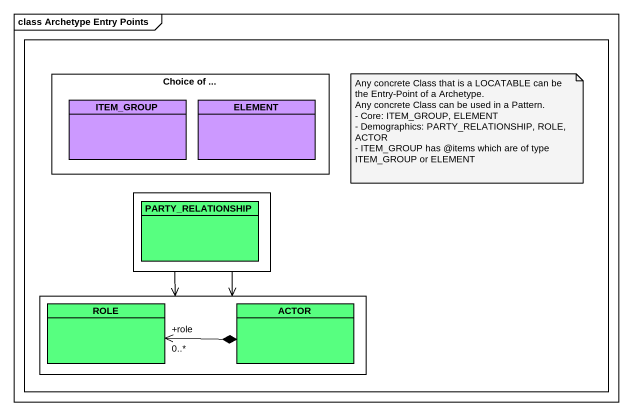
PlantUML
@startuml
mainframe class Archetype Entry Points
hide circle
hide empty members
rectangle " " as rectangle1 #FFFFFF {
  rectangle "Choice of ..." as Choice_of {
    class ITEM_GROUP #CC99FF
    class ELEMENT #CC99FF
  }
  rectangle " " as rectangle2 {
    class PARTY_RELATIONSHIP #57FF80
  }
  rectangle " " as rectangle3 {
    class ROLE #57FF80
    class "ACTOR" as ACTOR_ #57FF80
  }
}
rectangle2 --> rectangle3
rectangle2 --> rectangle3
ACTOR_ *-left-> "+role\n0..*" ROLE
note as N1
  Any concrete Class that is a LOCATABLE can be the Entry-Point of a Archetype.
  Any concrete Class can be used in a Pattern.
  - Core: ITEM_GROUP, ELEMENT
  - Demographics: PARTY_RELATIONSHIP, ROLE, ACTOR
  - ITEM_GROUP has @items which are of type ITEM_GROUP or ELEMENT
end note
@enduml
